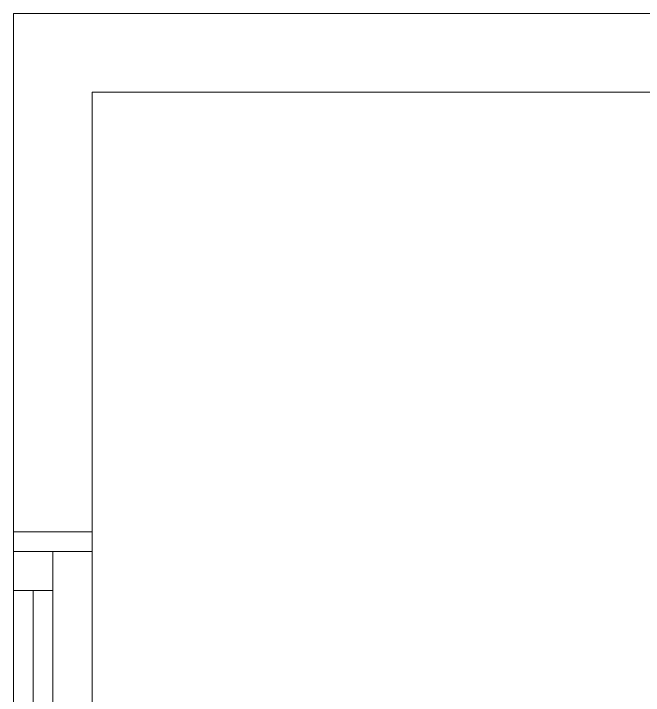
# Model space of a CAD drawing. Header units: inches. Extents: x -246178 to 57169, y -29325 to 19878.
# Drawn here: x 31350 to 32152, y -3616 to -2747 of the extents above; entities that cross this region are included whole.
import ezdxf

# ---------------------------------------------------------------- set-up
doc = ezdxf.new("R2010")
doc.units = ezdxf.units.IN
doc.header["$LTSCALE"] = 25
doc.header["$MEASUREMENT"] = 0
doc.layers.get('0').update_dxf_attribs({"color": 8})
doc.layers.add('00-Ground Floor$0$Aluminum', color=251, linetype='Continuous', lineweight=5)
doc.layers.add('00-Ground Floor$0$Walls', color=251, linetype='Continuous', lineweight=5)

# ---------------------------------------------------------------- blocks, each defined once
blk = doc.blocks.new('00-Ground Floor$0$A$C37be4daf')
at = {"layer": '00-Ground Floor$0$Aluminum'}
for p, q in [((1416.01, 598.24), (216.01, 598.24)), ((1341.01, 548.24), (1341.01, 598.24)), ((1391.01, 498.24), (1391.01, 598.24)), ((291.01, 573.24), (1341.01, 573.24)), ((1391.01, 548.24), (241.01, 548.24)), ((1416.01, 498.24), (216.01, 498.24))]:
    blk.add_line(p, q, dxfattribs=at)
at = {"layer": '00-Ground Floor$0$Walls'}
blk.add_line((1416.01, 498.24), (1416.01, 598.24), dxfattribs=at)

msp = doc.modelspace()

# ---------------------------------------------------------------- linework, layer by layer
at = {"layer": '00-Ground Floor$0$Walls'}
for p, q in [((36049.51, -2747.43, 0), (31349.51, -2747.43, 0)), ((31349.51, -5267.43, 0), (31349.51, -2747.43, 0)), ((35949.51, -2847.43, 0), (31449.51, -2847.43, 0)), ((31449.51, -5267.43, 0), (31449.51, -2847.43, 0))]:
    msp.add_line(p, q, dxfattribs=at)

# ---------------------------------------------------------------- block references
at = {"rotation": 90}
msp.add_blockref('00-Ground Floor$0$A$C37be4daf', (31947.74, -4823.44, 0), dxfattribs=at)

doc.saveas('drawing.dxf')
